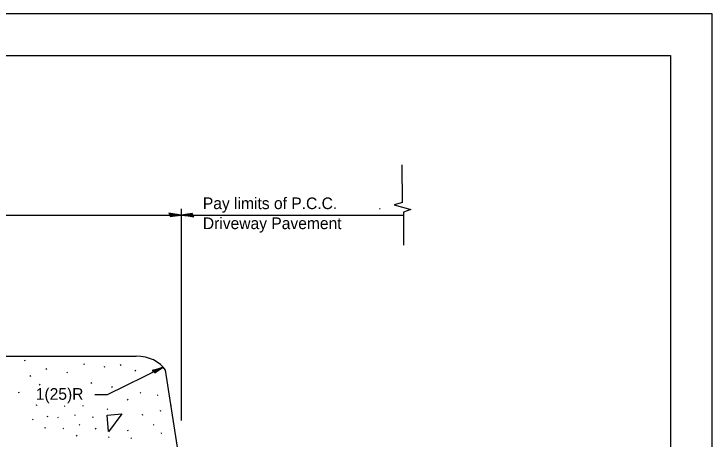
# Model space of a CAD drawing. Extents: x 112682 to 126021, y 61994 to 72129.
# Drawn here: x 123095.5 to 123514.3, y 64605.4 to 64860.6 of the extents above; entities that cross this region are included whole.
import ezdxf

# ---------------------------------------------------------------- set-up
doc = ezdxf.new("R2010")
doc.units = 0
for name, color, linetype in [('Sheets_50 Reference Boundary', 7, 'Continuous'), ('Sheets_General Details', 7, 'Continuous'), ('Sheets_Printer Plotting Border', 7, 'Continuous')]:
    doc.layers.add(name, color=color, linetype=linetype)

msp = doc.modelspace()

# ---------------------------------------------------------------- linework, layer by layer
at = {"layer": 'Sheets_50 Reference Boundary'}
msp.add_lwpolyline([(121914.33, 64835.56), (123489.33, 64835.56), (123489.33, 63835.57), (121914.33, 63835.57)], close=True, dxfattribs=at)
at = {"layer": 'Sheets_General Details'}
for p, q in [((123514.33, 64860.57), (121814.33, 64860.57)), ((123514.33, 63760.57), (123514.33, 64860.57)), ((123328.55, 64747.45), (123328.41, 64769.94)), ((123328.55, 64747.45), (123328.41, 64769.94)), ((123328.55, 64747.45), (123323.53, 64745.96)), ((123328.55, 64747.45), (123323.53, 64745.96)), ((123323.53, 64745.96), (123333.53, 64743.1)), ((123323.53, 64745.96), (123333.53, 64743.1)), ((123195.94, 64616.48), (123195.94, 64743.59)), ((123195.94, 64616.48), (123195.94, 64743.59)), ((123314.77, 64743.41), (123315.29, 64743.71)), ((123314.77, 64743.41), (123315.29, 64743.71)), ((123333.53, 64743.1), (123329.24, 64741.67)), ((123333.53, 64743.1), (123329.24, 64741.67)), ((123329.24, 64741.67), (123329.24, 64721.71)), ((123329.24, 64741.67), (123329.24, 64721.71)), ((122908.15, 64739.84), (123195.94, 64739.84)), ((122908.15, 64739.84), (123195.94, 64739.84)), ((123195.94, 64739.84), (123329.24, 64739.8)), ((123195.94, 64739.84), (123329.24, 64739.8)), ((122934.58, 64655.12), (123168.85, 64655.12)), ((122934.58, 64655.12), (123168.85, 64655.12)), ((123101.84, 64652.49), (123102.36, 64652.79)), ((123101.84, 64652.49), (123102.36, 64652.79)), ((123137.47, 64650.28), (123137.99, 64650.58)), ((123137.47, 64650.28), (123137.99, 64650.58)), ((123149.59, 64648.64), (123150.11, 64648.94)), ((123149.59, 64648.64), (123150.11, 64648.94)), ((123159.23, 64649.74), (123159.75, 64650.04)), ((123159.23, 64649.74), (123159.75, 64650.04)), ((123114.59, 64647.34), (123115.11, 64647.64)), ((123114.59, 64647.34), (123115.11, 64647.64)), ((123127.15, 64645.21), (123127.67, 64645.51)), ((123127.15, 64645.21), (123127.67, 64645.51)), ((123151.6, 64632.04), (123184.99, 64648.5)), ((123151.6, 64632.04), (123184.99, 64648.5)), ((123168.05, 64646.33), (123168.57, 64646.63)), ((123168.05, 64646.33), (123168.57, 64646.63)), ((123179.68, 64646.05), (123180.2, 64646.35)), ((123179.68, 64646.05), (123180.2, 64646.35)), ((123195.32, 64589.39), (123186.36, 64646.64)), ((123195.32, 64589.39), (123186.36, 64646.64)), ((123105, 64643.15), (123105.52, 64643.45)), ((123105, 64643.15), (123105.52, 64643.45)), ((123110.69, 64637.94), (123111.21, 64638.24)), ((123110.69, 64637.94), (123111.21, 64638.24)), ((123141.62, 64638.97), (123142.14, 64639.27)), ((123141.62, 64638.97), (123142.14, 64639.27)), ((123154.01, 64636.59), (123154.53, 64636.89)), ((123154.01, 64636.59), (123154.53, 64636.89)), ((123098.2, 64633.26), (123098.72, 64633.56)), ((123098.2, 64633.26), (123098.72, 64633.56)), ((123144.1, 64632.04), (123151.6, 64632.04)), ((123144.1, 64632.04), (123151.6, 64632.04)), ((123171.16, 64632.94), (123171.68, 64633.24)), ((123171.16, 64632.94), (123171.68, 64633.24)), ((123163.49, 64628.96), (123164.01, 64629.26)), ((123163.49, 64628.96), (123164.01, 64629.26)), ((123181.58, 64631.66), (123182.1, 64631.96)), ((123181.58, 64631.66), (123182.1, 64631.96)), ((123108.82, 64625.69), (123109.34, 64625.99)), ((123108.82, 64625.69), (123109.34, 64625.99)), ((123125.74, 64625.03), (123126.26, 64625.33)), ((123125.74, 64625.03), (123126.26, 64625.33)), ((123136.72, 64625.27), (123137.24, 64625.57)), ((123136.72, 64625.27), (123137.24, 64625.57)), ((123189.55, 64625.41), (123190.03, 64625.41)), ((123189.55, 64625.41), (123190.03, 64625.41)), ((123131.91, 64619.66), (123132.43, 64619.96)), ((123131.91, 64619.66), (123132.43, 64619.96)), ((123151.35, 64623.14), (123151.87, 64623.44)), ((123151.35, 64623.14), (123151.87, 64623.44)), ((123172.47, 64619.84), (123172.99, 64620.14)), ((123172.47, 64619.84), (123172.99, 64620.14)), ((123183.3, 64622.23), (123183.82, 64622.53)), ((123183.3, 64622.23), (123183.82, 64622.53)), ((123106.58, 64616.95), (123107.09, 64617.25)), ((123106.58, 64616.95), (123107.09, 64617.25)), ((123115.48, 64618.81), (123116, 64619.11)), ((123115.48, 64618.81), (123116, 64619.11)), ((123121.75, 64618.26), (123122.27, 64618.56)), ((123121.75, 64618.26), (123122.27, 64618.56)), ((123142.62, 64618.4), (123143.14, 64618.7)), ((123142.62, 64618.4), (123143.14, 64618.7)), ((123114.04, 64612.02), (123114.56, 64612.32)), ((123114.04, 64612.02), (123114.56, 64612.32)), ((123124.98, 64611.64), (123125.5, 64611.94)), ((123124.98, 64611.64), (123125.5, 64611.94)), ((123134.58, 64613.76), (123135.1, 64614.06)), ((123134.58, 64613.76), (123135.1, 64614.06)), ((123144.19, 64611.56), (123144.71, 64611.86)), ((123144.19, 64611.56), (123144.71, 64611.86)), ((123179.18, 64613.89), (123179.7, 64614.19)), ((123179.18, 64613.89), (123179.7, 64614.19)), ((123132.81, 64607.37), (123133.33, 64607.67)), ((123132.81, 64607.37), (123133.33, 64607.67)), ((123163.62, 64610.42), (123164.13, 64610.72)), ((123163.62, 64610.42), (123164.13, 64610.72)), ((123183.74, 64608.83), (123184.26, 64609.13)), ((123183.74, 64608.83), (123184.26, 64609.13)), ((123152.13, 64606.32), (123152.65, 64606.62)), ((123152.13, 64606.32), (123152.65, 64606.62)), ((123165.55, 64605.78), (123166.07, 64606.08)), ((123165.55, 64605.78), (123166.07, 64606.08))]:
    msp.add_line(p, q, dxfattribs=at)
msp.add_lwpolyline([(121914.33, 64835.57), (123489.33, 64835.57), (123489.33, 63785.57), (121914.33, 63785.57)], close=True, dxfattribs=at)
for points in [[(123189.06, 64739.94), (123189.29, 64738.92), (123192.2, 64739.36), (123195.94, 64739.84), (123191.95, 64740.39), (123188.44, 64741.01), (123189.06, 64739.94), (123189.36, 64739.26), (123193.43, 64739.85), (123188.99, 64740.63), (123189.64, 64739.75), (123191.51, 64739.87), (123189.71, 64740.14)], [(123189.06, 64739.94), (123189.29, 64738.92), (123192.2, 64739.36), (123195.94, 64739.84), (123191.95, 64740.39), (123188.44, 64741.01), (123189.06, 64739.94), (123189.36, 64739.26), (123193.43, 64739.85), (123188.99, 64740.63), (123189.64, 64739.75), (123191.51, 64739.87), (123189.71, 64740.14)], [(123202.83, 64739.74), (123202.6, 64740.77), (123199.69, 64740.33), (123195.94, 64739.84), (123199.94, 64739.29), (123203.44, 64738.68), (123202.83, 64739.74), (123202.52, 64740.42), (123198.46, 64739.84), (123202.9, 64739.06), (123202.25, 64739.93), (123200.38, 64739.81), (123202.17, 64739.54)], [(123202.83, 64739.74), (123202.6, 64740.77), (123199.69, 64740.33), (123195.94, 64739.84), (123199.94, 64739.29), (123203.44, 64738.68), (123202.83, 64739.74), (123202.52, 64740.42), (123198.46, 64739.84), (123202.9, 64739.06), (123202.25, 64739.93), (123200.38, 64739.81), (123202.17, 64739.54)], [(123179.39, 64645.84), (123179.99, 64645.11), (123182.16, 64646.62), (123184.99, 64648.5), (123181.54, 64647.36), (123178.47, 64646.46), (123179.39, 64645.84), (123179.91, 64645.42), (123182.96, 64647.51), (123179.06, 64646.37), (123179.94, 64645.92), (123181.4, 64646.76), (123179.84, 64646.27)], [(123179.39, 64645.84), (123179.99, 64645.11), (123182.16, 64646.62), (123184.99, 64648.5), (123181.54, 64647.36), (123178.47, 64646.46), (123179.39, 64645.84), (123179.91, 64645.42), (123182.96, 64647.51), (123179.06, 64646.37), (123179.94, 64645.92), (123181.4, 64646.76), (123179.84, 64646.27)], [(123152.12, 64609.89), (123151.46, 64619.74), (123160.23, 64620.47), (123152.13, 64609.68)], [(123152.12, 64609.89), (123151.46, 64619.74), (123160.23, 64620.47), (123152.13, 64609.68)]]:
    msp.add_lwpolyline(points, dxfattribs=at)
msp.add_ellipse((123168.85, 64640.44), major_axis=(-19.32, 0), ratio=0.760091, start_param=3.577812, end_param=4.712389, dxfattribs=at)
msp.add_ellipse((123168.85, 64640.44), major_axis=(-19.32, 0), ratio=0.760091, start_param=3.577812, end_param=4.712389, dxfattribs=at)
at = {"layer": 'Sheets_Printer Plotting Border'}
msp.add_lwpolyline([(121814.33, 63760.57), (123514.33, 63760.57), (123514.33, 64860.57), (121814.33, 64860.57)], close=True, dxfattribs=at)

# ---------------------------------------------------------------- texts
at = {"layer": 'Sheets_General Details'}
for s, p in [('Pay limits of P.C.C.', (123208.82, 64743.39)), ('Pay limits of P.C.C.', (123208.82, 64743.39)), ('Driveway Pavement', (123208.82, 64731.39)), ('Driveway Pavement', (123208.82, 64731.39)), (' 1(25)R', (123105.97, 64628.93)), (' 1(25)R', (123105.97, 64628.93))]:
    msp.add_text(s, height=7, dxfattribs=at).set_placement(p)

doc.saveas('drawing.dxf')
